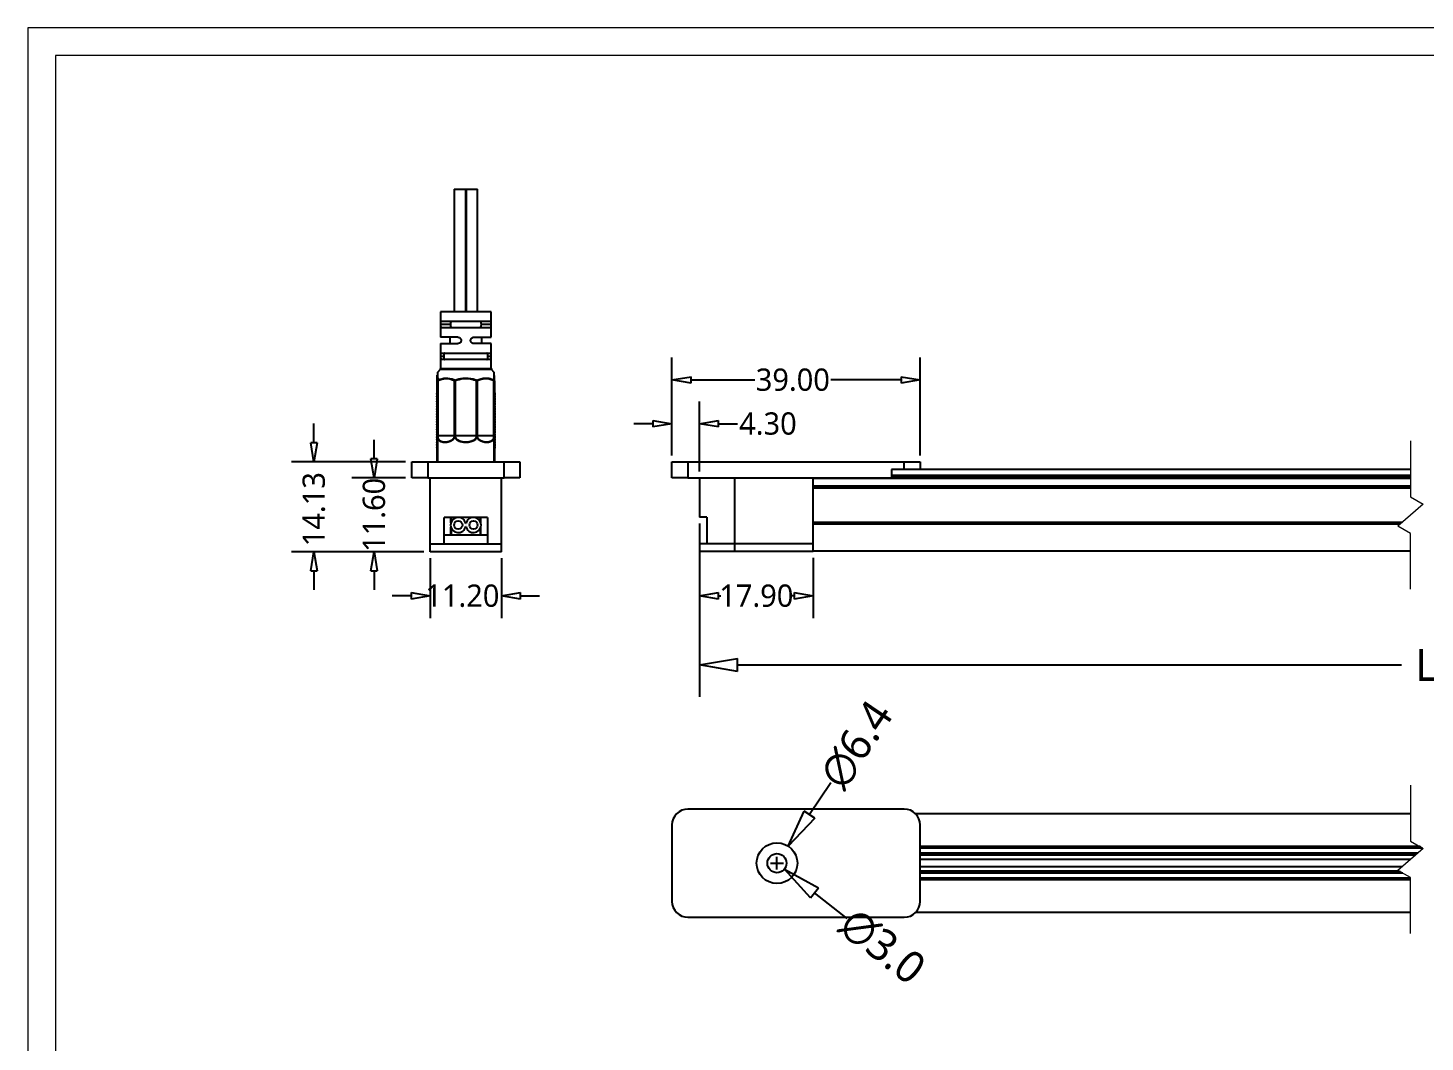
# Model space of a CAD drawing. Header units: millimetres. Extents: x 1020 to 1472, y -35 to 477.
# Drawn here: x 1020.1 to 1239.7, y 124.2 to 283.5 of the extents above; entities that cross this region are included whole.
import ezdxf

# ---------------------------------------------------------------- set-up
doc = ezdxf.new("R2010")
doc.units = ezdxf.units.MM
doc.layers.get('0').update_dxf_attribs({"color": 8, "lineweight": 30})
doc.layers.get('Defpoints').update_dxf_attribs({"color": 6, "lineweight": 9})
doc.layers.add('Dimension', color=136, linetype='Continuous', lineweight=9)
doc.layers.add('SolidLine', color=7, linetype='Continuous', lineweight=30)
doc.styles.get("Standard").update_dxf_attribs({"font": ''})
doc.styles.get('Standard').set_extended_font_data('Microsoft YaHei Light')
doc.dimstyles.new('DENGTEC', dxfattribs={"dimtxt": 3.5, "dimasz": 3, "dimexe": 3.5, "dimexo": 1, "dimgap": 0.5, "dimtad": 0, "dimzin": 0, "dimdsep": 46, "dimtxsty": 'Standard', "dimblk": 'CLOSEDBLANK', "dimcen": 1, "dimadec": 0, "dimazin": 3, "dimtfac": 1, "dimtofl": 0, "dimtmove": 0, "dimatfit": 3, "dimldrblk": 'CLOSEDBLANK', "dimfxl": 1, "dimtolj": 1, "dimtzin": 0, "dimarcsym": 0})
doc.dimstyles.new('DENGTECx1.5', dxfattribs={"dimtxt": 5, "dimasz": 6, "dimexe": 5, "dimexo": 1, "dimgap": 0.5, "dimtad": 0, "dimdec": 1, "dimzin": 0, "dimdsep": 46, "dimtxsty": 'Standard', "dimblk": 'CLOSEDBLANK', "dimcen": 1, "dimadec": 0, "dimazin": 3, "dimtfac": 1, "dimtdec": 1, "dimtofl": 0, "dimtmove": 0, "dimatfit": 3, "dimldrblk": 'CLOSEDBLANK', "dimfxl": 1, "dimtolj": 1, "dimtzin": 0, "dimarcsym": 0})

# ---------------------------------------------------------------- blocks, each defined once
blk = doc.blocks.new('_ClosedBlank')
at = {"color": 0, "linetype": 'ByBlock', "lineweight": -2}
for p, q in [((-1, 0.167), (0, 0)), ((-1, 0.167), (-1, -0.167)), ((0, 0), (-1, -0.167))]:
    blk.add_line(p, q, dxfattribs=at)
blk = doc.blocks.new('*D16')
at = {"layer": 'Defpoints', "color": 0, "lineweight": -3}
for p in [(1083.32, 201.26), (1094.52, 201.26), (1094.52, 194.33)]:
    blk.add_point(p, dxfattribs=at)
at = {"layer": 'Dimension', "color": 0, "lineweight": -2}
for p, q in [((1083.32, 200.26), (1083.32, 190.83)), ((1094.52, 200.26), (1094.52, 190.83)), ((1080.32, 194.33), (1077.32, 194.33)), ((1097.52, 194.33), (1100.52, 194.33))]:
    blk.add_line(p, q, dxfattribs=at)
at = {"layer": 'Dimension', "color": 0, "lineweight": -2, "xscale": 3, "yscale": 3, "zscale": 3}
blk.add_blockref('_ClosedBlank', (1083.32, 194.33), dxfattribs=at)
at = {"layer": 'Dimension', "color": 0, "lineweight": -2, "xscale": 3, "yscale": 3, "zscale": 3, "rotation": 180}
blk.add_blockref('_ClosedBlank', (1094.52, 194.33), dxfattribs=at)
at = {"layer": 'Dimension', "color": 0, "lineweight": -3, "insert": (1088.37, 194.33), "char_height": 3.5, "attachment_point": 5}
blk.add_mtext('\\A1;11.20', dxfattribs=at)
blk = doc.blocks.new('*D17')
at = {"layer": 'Defpoints', "color": 0, "lineweight": -3}
for p in [(1065.04, 215.39), (1080.42, 215.39), (1083.32, 201.26)]:
    blk.add_point(p, dxfattribs=at)
at = {"layer": 'Dimension', "color": 0, "lineweight": -2}
for p, q in [((1065.04, 218.39), (1065.04, 221.39)), ((1079.42, 215.39), (1061.54, 215.39)), ((1082.32, 201.26), (1061.54, 201.26)), ((1065.04, 198.26), (1065.04, 195.26))]:
    blk.add_line(p, q, dxfattribs=at)
at = {"layer": 'Dimension', "color": 0, "lineweight": -2, "xscale": 3, "yscale": 3, "zscale": 3}
for p, rotation in [((1065.04, 215.39), 270), ((1065.04, 201.26), 90)]:
    blk.add_blockref('_ClosedBlank', p, dxfattribs=dict(at, rotation=rotation))
at = {"layer": 'Dimension', "color": 0, "lineweight": -3, "insert": (1065.04, 207.94), "char_height": 3.5, "attachment_point": 5, "rotation": 90}
blk.add_mtext('\\A1;14.13', dxfattribs=at)
blk = doc.blocks.new('*D18')
at = {"layer": 'Defpoints', "color": 0, "lineweight": -3}
for p in [(1074.5, 212.86), (1080.42, 212.86), (1083.32, 201.26)]:
    blk.add_point(p, dxfattribs=at)
at = {"layer": 'Dimension', "color": 0, "lineweight": -2}
for p, q in [((1074.5, 215.86), (1074.5, 218.86)), ((1079.42, 212.86), (1071, 212.86)), ((1082.32, 201.26), (1071, 201.26)), ((1074.5, 198.26), (1074.5, 195.26))]:
    blk.add_line(p, q, dxfattribs=at)
at = {"layer": 'Dimension', "color": 0, "lineweight": -2, "xscale": 3, "yscale": 3, "zscale": 3}
for p, rotation in [((1074.5, 212.86), 270), ((1074.5, 201.26), 90)]:
    blk.add_blockref('_ClosedBlank', p, dxfattribs=dict(at, rotation=rotation))
at = {"layer": 'Dimension', "color": 0, "lineweight": -3, "insert": (1074.5, 207.05), "char_height": 3.5, "attachment_point": 5, "rotation": 90}
blk.add_mtext('\\A1;11.60', dxfattribs=at)
blk = doc.blocks.new('*D19')
at = {"layer": 'Defpoints', "color": 0, "lineweight": -3}
for p in [(1125.62, 206.69), (1365.83, 206.69), (1365.83, 183.47)]:
    blk.add_point(p, dxfattribs=at)
at = {"layer": 'Dimension', "color": 0, "lineweight": -2}
for p, q in [((1125.62, 205.69), (1125.62, 178.47)), ((1365.83, 205.69), (1365.83, 178.47)), ((1131.62, 183.47), (1236, 183.47)), ((1359.83, 183.47), (1241.95, 183.47))]:
    blk.add_line(p, q, dxfattribs=at)
at = {"layer": 'Dimension', "color": 0, "lineweight": -2, "xscale": 6, "yscale": 6, "zscale": 6, "rotation": 180}
blk.add_blockref('_ClosedBlank', (1125.62, 183.47), dxfattribs=at)
at = {"layer": 'Dimension', "color": 0, "lineweight": -2, "xscale": 6, "yscale": 6, "zscale": 6}
blk.add_blockref('_ClosedBlank', (1365.83, 183.47), dxfattribs=at)
at = {"layer": 'Dimension', "color": 0, "lineweight": -3, "insert": (1238.98, 183.47), "char_height": 5, "attachment_point": 5}
blk.add_mtext('\\A1; L', dxfattribs=at)
blk = doc.blocks.new('*D20')
at = {"layer": 'Defpoints', "color": 0, "lineweight": -3}
for p in [(1125.62, 201.29), (1143.52, 201.29), (1125.62, 194.33)]:
    blk.add_point(p, dxfattribs=at)
at = {"layer": 'Dimension', "color": 0, "lineweight": -2}
for p, q in [((1125.62, 200.29), (1125.62, 190.83)), ((1143.52, 200.29), (1143.52, 190.83)), ((1128.62, 194.33), (1129.02, 194.33)), ((1140.52, 194.33), (1140.12, 194.33))]:
    blk.add_line(p, q, dxfattribs=at)
at = {"layer": 'Dimension', "color": 0, "lineweight": -2, "xscale": 3, "yscale": 3, "zscale": 3, "rotation": 180}
blk.add_blockref('_ClosedBlank', (1125.62, 194.33), dxfattribs=at)
at = {"layer": 'Dimension', "color": 0, "lineweight": -2, "xscale": 3, "yscale": 3, "zscale": 3}
blk.add_blockref('_ClosedBlank', (1143.52, 194.33), dxfattribs=at)
at = {"layer": 'Dimension', "color": 0, "lineweight": -3, "insert": (1134.57, 194.33), "char_height": 3.5, "attachment_point": 5}
blk.add_mtext('\\A1;17.90', dxfattribs=at)
blk = doc.blocks.new('*D21')
at = {"layer": 'Defpoints', "color": 0, "lineweight": -3}
for p in [(1160.32, 228.26), (1121.32, 215.39), (1160.32, 215.39)]:
    blk.add_point(p, dxfattribs=at)
at = {"layer": 'Dimension', "color": 0, "lineweight": -2}
for p, q in [((1121.32, 216.39), (1121.32, 231.76)), ((1160.32, 216.39), (1160.32, 231.76)), ((1124.32, 228.26), (1134.36, 228.26)), ((1157.32, 228.26), (1146.26, 228.26))]:
    blk.add_line(p, q, dxfattribs=at)
at = {"layer": 'Dimension', "color": 0, "lineweight": -2, "xscale": 3, "yscale": 3, "zscale": 3, "rotation": 180}
blk.add_blockref('_ClosedBlank', (1121.32, 228.26), dxfattribs=at)
at = {"layer": 'Dimension', "color": 0, "lineweight": -2, "xscale": 3, "yscale": 3, "zscale": 3}
blk.add_blockref('_ClosedBlank', (1160.32, 228.26), dxfattribs=at)
at = {"layer": 'Dimension', "color": 0, "lineweight": -3, "insert": (1140.31, 228.26), "char_height": 3.5, "attachment_point": 5}
blk.add_mtext('\\A1;39.00', dxfattribs=at)
blk = doc.blocks.new('*D22')
at = {"layer": 'Defpoints', "color": 0, "lineweight": -3}
for p in [(1125.62, 221.37), (1121.32, 215.39), (1125.62, 212.89)]:
    blk.add_point(p, dxfattribs=at)
at = {"layer": 'Dimension', "color": 0, "lineweight": -2}
for p, q in [((1121.32, 216.39), (1121.32, 224.87)), ((1125.62, 213.89), (1125.62, 224.87)), ((1118.32, 221.37), (1115.32, 221.37)), ((1128.62, 221.37), (1131.62, 221.37))]:
    blk.add_line(p, q, dxfattribs=at)
at = {"layer": 'Dimension', "color": 0, "lineweight": -2, "xscale": 3, "yscale": 3, "zscale": 3}
blk.add_blockref('_ClosedBlank', (1121.32, 221.37), dxfattribs=at)
at = {"layer": 'Dimension', "color": 0, "lineweight": -2, "xscale": 3, "yscale": 3, "zscale": 3, "rotation": 180}
blk.add_blockref('_ClosedBlank', (1125.62, 221.37), dxfattribs=at)
at = {"layer": 'Dimension', "color": 0, "lineweight": -3, "insert": (1136.4, 221.37), "char_height": 3.5, "attachment_point": 5}
blk.add_mtext('\\A1;4.30', dxfattribs=at)
blk = doc.blocks.new('*D26')
at = {"layer": 'Defpoints', "color": 0, "lineweight": -3}
for p in [(1139.6, 154.99), (1136.04, 149.68)]:
    blk.add_point(p, dxfattribs=at)
at = {"layer": 'Dimension', "color": 0, "lineweight": -2}
for p, q in [((1146.29, 164.96), (1142.95, 159.97)), ((1136.82, 152.34), (1138.82, 152.34)), ((1137.82, 151.34), (1137.82, 153.34))]:
    blk.add_line(p, q, dxfattribs=at)
at = {"layer": 'Dimension', "color": 0, "lineweight": -2, "xscale": 6, "yscale": 6, "zscale": 6, "rotation": 236.1175199398716}
blk.add_blockref('_ClosedBlank', (1139.6, 154.99), dxfattribs=at)
at = {"layer": 'Dimension', "color": 0, "lineweight": -3, "insert": (1150.32, 170.95), "char_height": 5, "attachment_point": 5, "rotation": 56.1175}
blk.add_mtext('\\A1;∅6.4', dxfattribs=at)
blk = doc.blocks.new('*D27')
at = {"layer": 'Defpoints', "color": 0, "lineweight": -3}
for p in [(1136.64, 153.27), (1139, 151.41)]:
    blk.add_point(p, dxfattribs=at)
at = {"layer": 'Dimension', "color": 0, "lineweight": -2}
for p, q in [((1136.82, 152.34), (1138.82, 152.34)), ((1137.82, 151.34), (1137.82, 153.34)), ((1148.86, 143.64), (1143.71, 147.7))]:
    blk.add_line(p, q, dxfattribs=at)
at = {"layer": 'Dimension', "color": 0, "lineweight": -2, "xscale": 6, "yscale": 6, "zscale": 6, "rotation": 141.7727748041446}
blk.add_blockref('_ClosedBlank', (1139, 151.41), dxfattribs=at)
at = {"layer": 'Dimension', "color": 0, "lineweight": -3, "insert": (1154.41, 139.27), "char_height": 5, "attachment_point": 5, "rotation": 321.7728}
blk.add_mtext('\\A1;∅3.0', dxfattribs=at)

msp = doc.modelspace()

# ---------------------------------------------------------------- linework, layer by layer
at = {"layer": 'Defpoints'}
for points in [[(1471.536, -35.061), (1471.536, 283.539), (1020.096, 283.539), (1020.096, -35.061)], [(1467.216, -30.741), (1467.216, 279.219), (1024.416, 279.219), (1024.416, -30.741)]]:
    msp.add_lwpolyline(points, close=True, dxfattribs=at)
at = {"layer": 'Dimension'}
for p, q in [((1237.383, 218.657), (1237.383, 209.874)), ((1239.359, 208.733), (1235.406, 205.281)), ((1237.383, 209.874), (1239.359, 208.733)), ((1237.383, 204.14), (1235.406, 205.281)), ((1237.383, 195.357), (1237.383, 204.14)), ((1237.383, 164.587), (1237.383, 155.805)), ((1239.359, 154.663), (1235.406, 151.211)), ((1237.383, 155.805), (1239.359, 154.663)), ((1237.383, 150.07), (1235.406, 151.211)), ((1237.383, 141.287), (1237.383, 150.07))]:
    msp.add_line(p, q, dxfattribs=at)
at = {"layer": 'SolidLine', "lineweight": -3}
for p, q in [((1087.109, 258.208), (1087.109, 238.958)), ((1087.109, 258.208), (1088.872, 258.208)), ((1088.872, 258.208), (1088.872, 238.958)), ((1088.872, 258.208), (1088.972, 258.208)), ((1088.972, 258.208), (1088.972, 238.958)), ((1088.972, 258.208), (1090.735, 258.208)), ((1090.735, 238.958), (1090.735, 258.208)), ((1084.922, 238.958), (1084.922, 234.958)), ((1092.922, 238.958), (1084.922, 238.958)), ((1085.122, 237.458), (1092.721, 237.458)), ((1092.922, 234.958), (1092.922, 238.958)), ((1087.672, 234.958), (1084.922, 234.958)), ((1086.537, 236.958), (1084.993, 236.958)), ((1092.721, 236.458), (1085.122, 236.458)), ((1086.422, 234.958), (1086.422, 233.958)), ((1090.172, 234.958), (1092.922, 234.958)), ((1092.851, 236.958), (1091.307, 236.958)), ((1091.422, 233.958), (1091.422, 234.958)), ((1084.922, 233.958), (1084.922, 230.03)), ((1084.922, 233.958), (1087.672, 233.958)), ((1092.922, 233.958), (1090.172, 233.958)), ((1092.922, 230.03), (1092.922, 233.958)), ((1084.993, 231.958), (1085.452, 231.958)), ((1085.122, 232.458), (1092.721, 232.458)), ((1092.721, 231.458), (1085.122, 231.458)), ((1092.392, 231.958), (1092.851, 231.958)), ((1084.422, 228.111), (1084.422, 228.992)), ((1084.875, 229.902), (1084.467, 229.412)), ((1092.968, 229.902), (1084.875, 229.902)), ((1084.922, 230.03), (1092.922, 230.03)), ((1093.379, 229.409), (1092.968, 229.902)), ((1084.502, 228.111), (1084.422, 228.111)), ((1084.422, 219.494), (1084.422, 228.111)), ((1084.502, 228.111), (1084.502, 219.494)), ((1087.142, 219.494), (1087.142, 228.098)), ((1087.142, 228.098), (1087.261, 228.098)), ((1087.261, 228.098), (1087.213, 228.226)), ((1087.261, 228.098), (1087.261, 219.494)), ((1090.583, 228.098), (1090.631, 228.226)), ((1090.583, 219.494), (1090.583, 228.098)), ((1090.583, 228.098), (1090.702, 228.098)), ((1090.702, 228.098), (1090.702, 219.494)), ((1093.341, 219.494), (1093.341, 228.111)), ((1093.341, 228.111), (1093.422, 228.111)), ((1093.422, 228.111), (1093.422, 219.494)), ((1084.502, 219.494), (1084.422, 219.494)), ((1084.422, 219.135), (1084.422, 219.494)), ((1084.422, 219.135), (1084.459, 219.135)), ((1084.422, 215.358), (1084.422, 219.135)), ((1084.459, 219.135), (1084.459, 215.358)), ((1084.502, 219.494), (1087.142, 219.494)), ((1087.142, 219.494), (1087.261, 219.494)), ((1087.261, 219.494), (1090.583, 219.494)), ((1090.583, 219.494), (1090.702, 219.494)), ((1090.702, 219.494), (1093.341, 219.494)), ((1093.341, 219.494), (1093.422, 219.494)), ((1093.422, 219.135), (1093.384, 219.135)), ((1093.384, 215.358), (1093.384, 219.135)), ((1093.422, 219.494), (1093.422, 219.135)), ((1093.422, 219.135), (1093.422, 215.358)), ((1080.422, 215.358), (1080.422, 215.391)), ((1080.422, 215.391), (1082.922, 215.391)), ((1080.422, 212.858), (1080.422, 215.358)), ((1080.422, 215.358), (1082.922, 215.358)), ((1082.922, 215.391), (1084.422, 215.391)), ((1082.922, 215.391), (1082.922, 215.358)), ((1082.922, 215.358), (1082.922, 212.858)), ((1082.922, 215.358), (1094.922, 215.358)), ((1093.422, 215.391), (1094.922, 215.391)), ((1094.922, 215.391), (1097.422, 215.391)), ((1094.922, 215.358), (1094.922, 215.391)), ((1094.922, 212.858), (1094.922, 215.358)), ((1094.922, 215.358), (1097.422, 215.358)), ((1097.422, 215.391), (1097.422, 215.358)), ((1097.422, 215.358), (1097.422, 212.858)), ((1121.32, 212.891), (1121.32, 215.391)), ((1121.32, 215.391), (1123.82, 215.391)), ((1123.82, 215.391), (1123.82, 212.891)), ((1123.82, 215.391), (1157.82, 215.391)), ((1157.82, 214.191), (1157.82, 215.391)), ((1157.82, 215.391), (1160.32, 215.391)), ((1160.32, 215.391), (1160.32, 214.191)), ((1155.82, 214.191), (1155.82, 212.891)), ((1157.82, 214.191), (1155.82, 214.191)), ((1237.383, 214.158), (1155.82, 214.158)), ((1237.383, 213.258), (1155.82, 213.258)), ((1160.32, 214.191), (1157.82, 214.191)), ((1159.12, 214.158), (1159.12, 214.191)), ((1082.922, 212.858), (1080.422, 212.858)), ((1082.922, 212.858), (1094.922, 212.858)), ((1083.322, 202.458), (1083.322, 212.858)), ((1094.522, 202.458), (1094.522, 212.858)), ((1097.422, 212.858), (1094.922, 212.858)), ((1123.82, 212.891), (1121.32, 212.891)), ((1123.82, 212.891), (1155.82, 212.891)), ((1125.62, 212.891), (1125.62, 206.691)), ((1131.22, 202.491), (1131.22, 212.891)), ((1143.52, 202.491), (1143.52, 212.891)), ((1237.383, 212.766), (1143.52, 212.766)), ((1237.383, 211.566), (1143.52, 211.566)), ((1237.383, 211.266), (1143.52, 211.266)), ((1237.383, 212.966), (1155.82, 212.966)), ((1085.522, 202.458), (1085.522, 206.658)), ((1092.322, 206.658), (1085.522, 206.658)), ((1086.572, 205.806), (1086.572, 206.658)), ((1086.607, 205.905), (1086.607, 206.658)), ((1086.622, 206.658), (1086.622, 205.941)), ((1091.222, 205.941), (1091.222, 206.658)), ((1091.237, 205.905), (1091.237, 206.658)), ((1091.272, 205.806), (1091.272, 206.658)), ((1092.322, 206.658), (1092.322, 202.458)), ((1126.77, 206.691), (1125.62, 206.691)), ((1126.77, 206.691), (1126.77, 202.491)), ((1086.572, 203.858), (1086.572, 205.11)), ((1086.622, 204.985), (1086.572, 205.01)), ((1086.622, 204.771), (1086.572, 204.789)), ((1086.622, 204.975), (1086.622, 203.858)), ((1088.947, 205.694), (1088.897, 205.694)), ((1088.897, 205.222), (1088.947, 205.222)), ((1091.272, 205.01), (1091.222, 204.985)), ((1091.222, 203.858), (1091.222, 204.975)), ((1091.272, 204.789), (1091.222, 204.771)), ((1091.272, 203.858), (1091.272, 205.11)), ((1236.077, 205.866), (1143.52, 205.866)), ((1235.733, 205.566), (1143.52, 205.566)), ((1083.322, 201.258), (1083.322, 202.458)), ((1094.522, 202.458), (1083.322, 202.458)), ((1085.522, 202.458), (1083.322, 202.458)), ((1092.322, 203.858), (1085.522, 203.858)), ((1086.622, 203.891), (1086.572, 203.891)), ((1091.272, 203.891), (1091.222, 203.891)), ((1094.522, 202.458), (1092.322, 202.458)), ((1094.522, 201.258), (1094.522, 202.458)), ((1125.62, 202.491), (1125.62, 201.291)), ((1131.22, 202.491), (1125.62, 202.491)), ((1131.22, 202.491), (1126.77, 202.491)), ((1131.22, 201.291), (1131.22, 202.491)), ((1143.52, 202.491), (1131.22, 202.491)), ((1143.52, 201.291), (1143.52, 202.491)), ((1094.522, 201.258), (1083.322, 201.258)), ((1131.22, 201.291), (1125.62, 201.291)), ((1143.52, 201.291), (1131.22, 201.291)), ((1237.383, 201.366), (1143.52, 201.366)), ((1157.82, 160.837), (1123.82, 160.837)), ((1121.32, 158.337), (1121.32, 146.337)), ((1237.383, 160.087), (1159.605, 160.087)), ((1160.32, 146.337), (1160.32, 158.337)), ((1238.885, 154.937), (1160.32, 154.937)), ((1239.072, 154.829), (1160.32, 154.829)), ((1239.275, 154.712), (1160.32, 154.712)), ((1238.499, 153.912), (1160.32, 153.912)), ((1238.365, 153.795), (1160.32, 153.795)), ((1238.242, 153.687), (1160.32, 153.687)), ((1238.127, 153.587), (1160.32, 153.587)), ((1237.383, 152.937), (1160.32, 152.937)), ((1236.009, 151.737), (1160.32, 151.737)), ((1235.621, 151.087), (1160.32, 151.087)), ((1235.794, 150.987), (1160.32, 150.987)), ((1235.981, 150.879), (1160.32, 150.879)), ((1236.184, 150.762), (1160.32, 150.762)), ((1237.383, 149.962), (1160.32, 149.962)), ((1237.383, 149.845), (1160.32, 149.845)), ((1237.383, 149.737), (1160.32, 149.737)), ((1123.82, 143.837), (1157.82, 143.837)), ((1237.383, 144.587), (1159.605, 144.587))]:
    msp.add_line(p, q, dxfattribs=at)
at = {"layer": 'SolidLine', "lineweight": -3, "flags": 128}
for points in [[(1084.422, 219.135), (1084.423, 219.14), (1084.427, 219.144), (1084.434, 219.149), (1084.443, 219.153), (1084.455, 219.157), (1084.47, 219.161), (1084.486, 219.164), (1084.504, 219.167)], [(1093.339, 219.167), (1093.358, 219.164), (1093.374, 219.161), (1093.388, 219.157), (1093.4, 219.153), (1093.409, 219.149), (1093.416, 219.144), (1093.42, 219.14), (1093.422, 219.135)]]:
    msp.add_lwpolyline(points, dxfattribs=at)
at = {"layer": 'SolidLine', "lineweight": -3}
for centre, radius in [((1087.72, 205.458), 0.65), ((1090.123, 205.458), 0.65), ((1137.82, 152.337), 3.2), ((1137.82, 152.337), 1.5)]:
    msp.add_circle(centre, radius, dxfattribs=at)
for centre, radius, start, end in [((1084.722, 230.03), 0.2, 320.19443, 0), ((1093.122, 230.03), 0.2, 180, 219.80557), ((1084.459, 226.058), 0.15, 104.57057, 255.42943), ((1084.577, 228.106), 0.155, 121.20006, 178.18531), ((1084.723, 228.185), 0.233, 166.65203, 198.63218), ((1087.47, 228), 0.343, 138.67308, 163.30426), ((1090.373, 228), 0.343, 16.69574, 41.32692), ((1093.121, 228.185), 0.233, 341.36782, 13.34797), ((1093.266, 228.106), 0.155, 1.81469, 58.79994), ((1093.384, 226.058), 0.15, 284.57057, 75.42943), ((1084.459, 225.658), 0.15, 104.57057, 255.42943), ((1084.459, 225.258), 0.15, 104.57057, 255.42943), ((1084.459, 224.858), 0.15, 104.57057, 255.42943), ((1084.459, 224.458), 0.15, 104.57057, 255.42943), ((1084.459, 224.058), 0.15, 104.57057, 255.42943), ((1093.384, 225.658), 0.15, 284.57057, 75.42943), ((1093.384, 225.258), 0.15, 284.57057, 75.42943), ((1093.384, 224.858), 0.15, 284.57057, 75.42943), ((1093.384, 224.458), 0.15, 284.57057, 75.42943), ((1093.384, 224.058), 0.15, 284.57057, 75.42943), ((1084.459, 223.658), 0.15, 104.57057, 255.42943), ((1084.459, 223.258), 0.15, 104.57057, 255.42943), ((1084.459, 222.858), 0.15, 104.57057, 255.42943), ((1084.459, 222.458), 0.15, 104.57057, 255.42943), ((1084.459, 222.058), 0.15, 104.57057, 255.42943), ((1084.459, 221.658), 0.15, 104.57057, 255.42943), ((1093.384, 223.658), 0.15, 284.57057, 75.42943), ((1093.384, 223.258), 0.15, 284.57057, 75.42943), ((1093.384, 222.858), 0.15, 284.57057, 75.42943), ((1093.384, 222.458), 0.15, 284.57057, 75.42943), ((1093.384, 222.058), 0.15, 284.57057, 75.42943), ((1093.384, 221.658), 0.15, 284.57057, 75.42943), ((1084.459, 221.258), 0.15, 104.57057, 255.42943), ((1084.459, 220.858), 0.15, 104.57057, 255.42943), ((1084.459, 220.458), 0.15, 104.57057, 255.42943), ((1084.459, 220.058), 0.15, 104.57057, 255.42943), ((1084.459, 219.658), 0.15, 104.57057, 255.42943), ((1093.384, 221.258), 0.15, 284.57057, 75.42943), ((1093.384, 220.858), 0.15, 284.57057, 75.42943), ((1093.384, 220.458), 0.15, 284.57057, 75.42943), ((1093.384, 220.058), 0.15, 284.57057, 75.42943), ((1093.384, 219.658), 0.15, 284.57057, 75.42943), ((1084.459, 219.258), 0.15, 104.57057, 255.42943), ((1084.459, 218.858), 0.15, 104.57057, 255.42943), ((1084.459, 218.458), 0.15, 104.57057, 255.42943), ((1084.459, 218.058), 0.15, 104.57057, 255.42943), ((1084.459, 217.658), 0.15, 104.57057, 255.42943), ((1084.635, 218.942), 0.261, 120.09563, 132.25369), ((1085.675, 218.416), 0.302, 156.36492, 175.15833), ((1086.247, 218.475), 0.326, 168.95179, 185.85099), ((1087.198, 217.571), 1.732, 88.03627, 91.96373), ((1087.661, 220.734), 1.525, 249.97256, 252.1935), ((1087.837, 217.29), 2.094, 106.06592, 107.86238), ((1091.465, 218.115), 2.904, 171.64396, 173.54728), ((1086.37, 218.115), 2.911, 6.43656, 8.33549), ((1090.645, 217.571), 1.732, 88.03627, 91.96373), ((1090.006, 217.29), 2.094, 72.13762, 73.93408), ((1090.183, 220.734), 1.525, 287.8065, 290.02744), ((1091.597, 218.475), 0.326, 354.14901, 11.04821), ((1092.168, 218.416), 0.302, 4.84167, 23.63508), ((1093.209, 218.942), 0.261, 47.74631, 59.90437), ((1093.384, 219.258), 0.15, 284.57057, 75.42943), ((1093.384, 218.858), 0.15, 284.57057, 75.42943), ((1093.384, 218.458), 0.15, 284.57057, 75.42943), ((1093.384, 218.058), 0.15, 284.57057, 75.42943), ((1093.384, 217.658), 0.15, 284.57057, 75.42943), ((1087.72, 205.458), 1.2, 11.35117, 348.64883), ((1090.123, 205.458), 1.2, 191.35117, 168.64883), ((1123.82, 158.337), 2.5, 90, 180), ((1157.82, 158.337), 2.5, 0, 90), ((1123.82, 146.337), 2.5, 180, 270), ((1157.82, 146.337), 2.5, 270, 0)]:
    msp.add_arc(centre, radius, start, end, dxfattribs=at)
for centre, ratio, start_param, end_param in [((1084.622, 219.494), 0.0596255, 1.5707963, 1.7346245), ((1086.533, 219.494), 0.3041875, 4.6164542, 4.712389), ((1086.533, 219.494), 0.3638129, 4.6164542, 4.712389), ((1091.31, 219.494), 0.3638129, 1.5707963, 1.6667311), ((1091.31, 219.494), 0.3041875, 1.5707963, 1.6667311), ((1093.222, 219.494), 0.0596255, 4.5485608, 4.712389)]:
    msp.add_ellipse(centre, major_axis=(0, 2), ratio=ratio, start_param=start_param, end_param=end_param, dxfattribs=at)
for points, knots in [([(1084.993, 236.958), (1084.994, 237.013), (1084.996, 237.124), (1085.012, 237.271), (1085.041, 237.384), (1085.078, 237.448), (1085.109, 237.455), (1085.122, 237.458)], [0, 0, 0, 0, 0.20752682, 0.41502673, 0.62335764, 0.83499328, 1, 1, 1, 1]), ([(1086.537, 236.958), (1086.537, 236.985), (1086.539, 237.066), (1086.553, 237.195), (1086.587, 237.324), (1086.642, 237.416), (1086.702, 237.454), (1086.744, 237.457), (1086.757, 237.458)], [0, 0, 0, 0, 0.0999883, 0.2946967, 0.4905285, 0.6911077, 0.903361, 1, 1, 1, 1]), ([(1091.087, 237.458), (1091.107, 237.455), (1091.163, 237.449), (1091.232, 237.379), (1091.281, 237.245), (1091.303, 237.097), (1091.306, 236.999), (1091.307, 236.958)], [0, 0, 0, 0, 0.1547884, 0.417195, 0.6431797, 0.8483136, 1, 1, 1, 1]), ([(1092.721, 237.458), (1092.739, 237.452), (1092.775, 237.441), (1092.814, 237.351), (1092.839, 237.22), (1092.849, 237.08), (1092.85, 236.991), (1092.851, 236.958)], [0, 0, 0, 0, 0.2237622, 0.447836, 0.6643394, 0.874716, 1, 1, 1, 1]), ([(1085.122, 236.458), (1085.104, 236.463), (1085.068, 236.475), (1085.03, 236.564), (1085.005, 236.696), (1084.994, 236.835), (1084.993, 236.925), (1084.993, 236.958)], [0, 0, 0, 0, 0.2237622, 0.447836, 0.6643394, 0.874716, 1, 1, 1, 1]), ([(1086.757, 236.458), (1086.736, 236.46), (1086.68, 236.467), (1086.611, 236.536), (1086.562, 236.67), (1086.54, 236.818), (1086.538, 236.916), (1086.537, 236.958)], [0, 0, 0, 0, 0.1547884, 0.417195, 0.6431797, 0.8483136, 1, 1, 1, 1]), ([(1087.672, 234.958), (1087.729, 234.952), (1087.843, 234.941), (1087.996, 234.851), (1088.109, 234.72), (1088.164, 234.58), (1088.17, 234.491), (1088.172, 234.458)], [0, 0, 0, 0, 0.2237622, 0.447836, 0.6643394, 0.874716, 1, 1, 1, 1]), ([(1089.672, 234.458), (1089.677, 234.513), (1089.688, 234.624), (1089.771, 234.771), (1089.893, 234.884), (1090.034, 234.948), (1090.13, 234.955), (1090.172, 234.958)], [0, 0, 0, 0, 0.2075268, 0.4150267, 0.6233576, 0.8349933, 1, 1, 1, 1]), ([(1091.307, 236.958), (1091.306, 236.93), (1091.305, 236.849), (1091.29, 236.72), (1091.256, 236.591), (1091.202, 236.5), (1091.141, 236.462), (1091.1, 236.459), (1091.087, 236.458)], [0, 0, 0, 0, 0.0999883, 0.2946967, 0.4905285, 0.6911077, 0.903361, 1, 1, 1, 1]), ([(1092.851, 236.958), (1092.85, 236.902), (1092.848, 236.792), (1092.831, 236.644), (1092.803, 236.532), (1092.765, 236.468), (1092.735, 236.461), (1092.721, 236.458)], [0, 0, 0, 0, 0.20752682, 0.41502673, 0.62335764, 0.83499328, 1, 1, 1, 1]), ([(1088.172, 234.458), (1088.166, 234.402), (1088.156, 234.292), (1088.072, 234.144), (1087.95, 234.032), (1087.809, 233.968), (1087.714, 233.961), (1087.672, 233.958)], [0, 0, 0, 0, 0.2075268, 0.4150267, 0.6233576, 0.8349933, 1, 1, 1, 1]), ([(1090.172, 233.958), (1090.115, 233.963), (1090.001, 233.975), (1089.848, 234.064), (1089.735, 234.196), (1089.679, 234.335), (1089.674, 234.425), (1089.672, 234.458)], [0, 0, 0, 0, 0.2237622, 0.44783602, 0.66433939, 0.87471602, 1, 1, 1, 1]), ([(1084.993, 231.958), (1084.994, 232.013), (1084.996, 232.124), (1085.012, 232.271), (1085.041, 232.384), (1085.078, 232.448), (1085.109, 232.455), (1085.122, 232.458)], [0, 0, 0, 0, 0.2075268, 0.4150267, 0.6233576, 0.8349933, 1, 1, 1, 1]), ([(1085.122, 231.458), (1085.104, 231.463), (1085.068, 231.475), (1085.03, 231.564), (1085.005, 231.696), (1084.994, 231.835), (1084.993, 231.925), (1084.993, 231.958)], [0, 0, 0, 0, 0.2237622, 0.447836, 0.6643394, 0.874716, 1, 1, 1, 1]), ([(1085.599, 232.458), (1085.584, 232.455), (1085.547, 232.447), (1085.503, 232.377), (1085.471, 232.252), (1085.454, 232.105), (1085.453, 232.003), (1085.452, 231.958)], [0, 0, 0, 0, 0.1663156, 0.4003594, 0.6200959, 0.8304896, 1, 1, 1, 1]), ([(1085.452, 231.958), (1085.452, 231.935), (1085.453, 231.857), (1085.462, 231.728), (1085.485, 231.594), (1085.523, 231.499), (1085.564, 231.461), (1085.591, 231.459), (1085.599, 231.458)], [0, 0, 0, 0, 0.0858974, 0.2908842, 0.496338, 0.7040818, 0.9176535, 1, 1, 1, 1]), ([(1092.392, 231.958), (1092.391, 231.981), (1092.391, 232.058), (1092.382, 232.187), (1092.358, 232.321), (1092.32, 232.416), (1092.279, 232.454), (1092.252, 232.457), (1092.244, 232.458)], [0, 0, 0, 0, 0.0858974, 0.2908842, 0.496338, 0.7040818, 0.9176535, 1, 1, 1, 1]), ([(1092.244, 231.458), (1092.26, 231.461), (1092.296, 231.468), (1092.341, 231.539), (1092.373, 231.664), (1092.389, 231.811), (1092.391, 231.912), (1092.392, 231.958)], [0, 0, 0, 0, 0.1663156, 0.4003594, 0.6200959, 0.8304896, 1, 1, 1, 1]), ([(1092.721, 232.458), (1092.739, 232.452), (1092.775, 232.441), (1092.814, 232.351), (1092.839, 232.22), (1092.849, 232.08), (1092.85, 231.991), (1092.851, 231.958)], [0, 0, 0, 0, 0.2237622, 0.447836, 0.6643394, 0.874716, 1, 1, 1, 1]), ([(1092.851, 231.958), (1092.85, 231.902), (1092.848, 231.792), (1092.831, 231.644), (1092.803, 231.532), (1092.765, 231.468), (1092.735, 231.461), (1092.721, 231.458)], [0, 0, 0, 0, 0.2075268, 0.4150267, 0.6233576, 0.8349933, 1, 1, 1, 1]), ([(1084.468, 229.411), (1084.468, 229.412), (1084.468, 229.431), (1084.476, 229.175), (1084.489, 228.587), (1084.497, 228.239)], [0, 0, 0, 0, 0.0132825, 0.417399, 1, 1, 1, 1]), ([(1084.497, 228.239), (1084.923, 228.384), (1085.765, 228.67), (1086.704, 228.45), (1087.161, 228.249), (1087.213, 228.226)], [0, 0, 0, 0, 0.4765043, 0.941187, 1, 1, 1, 1]), ([(1087.142, 228.098), (1087.092, 228.121), (1086.651, 228.321), (1085.74, 228.542), (1084.919, 228.256), (1084.502, 228.111)], [0, 0, 0, 0, 0.0590647, 0.5234758, 1, 1, 1, 1]), ([(1087.213, 228.226), (1087.629, 228.351), (1088.563, 228.63), (1089.734, 228.513), (1090.43, 228.299), (1090.611, 228.233), (1090.631, 228.226)], [0, 0, 0, 0, 0.37237519, 0.83431179, 0.98166984, 1, 1, 1, 1]), ([(1090.583, 228.098), (1090.405, 228.159), (1089.736, 228.39), (1088.571, 228.5), (1087.666, 228.222), (1087.261, 228.098)], [0, 0, 0, 0, 0.16616951, 0.62726777, 1, 1, 1, 1]), ([(1090.631, 228.226), (1091.07, 228.38), (1091.615, 228.571), (1092.495, 228.53), (1092.962, 228.408), (1093.305, 228.257), (1093.347, 228.239)], [0, 0, 0, 0, 0.4867348, 0.6026525, 0.952161, 1, 1, 1, 1]), ([(1093.341, 228.111), (1093.3, 228.129), (1092.868, 228.323), (1091.957, 228.544), (1091.127, 228.249), (1090.702, 228.098)], [0, 0, 0, 0, 0.0480994, 0.5125762, 1, 1, 1, 1]), ([(1093.347, 228.239), (1093.353, 228.519), (1093.365, 229.093), (1093.378, 229.505), (1093.375, 229.408), (1093.375, 229.406)], [0, 0, 0, 0, 0.4804972, 0.9866953, 1, 1, 1, 1]), ([(1093.422, 228.107), (1093.422, 228.29), (1093.422, 228.629), (1093.422, 228.843), (1093.422, 228.942)], [0, 0, 0, 0, 0.5396913, 1, 1, 1, 1]), ([(1085.374, 218.441), (1085.247, 218.469), (1084.958, 218.531), (1084.647, 218.757), (1084.5, 219.015), (1084.462, 219.128), (1084.459, 219.135)], [0, 0, 0, 0, 0.3311151, 0.7492702, 0.984752, 1, 1, 1, 1]), ([(1084.504, 219.167), (1084.506, 219.161), (1084.545, 219.057), (1084.693, 218.821), (1084.997, 218.618), (1085.275, 218.562), (1085.398, 218.537)], [0, 0, 0, 0, 0.0148103, 0.2459092, 0.6646735, 1, 1, 1, 1]), ([(1085.922, 218.441), (1085.828, 218.432), (1085.639, 218.414), (1085.463, 218.432), (1085.374, 218.441)], [0, 0, 0, 0, 0.4993917, 1, 1, 1, 1]), ([(1085.398, 218.537), (1085.484, 218.529), (1085.654, 218.512), (1085.836, 218.529), (1085.927, 218.537)], [0, 0, 0, 0, 0.500608, 1, 1, 1, 1]), ([(1087.195, 219.283), (1087.154, 219.191), (1087.062, 218.98), (1086.747, 218.708), (1086.346, 218.518), (1086.053, 218.465), (1085.922, 218.441)], [0, 0, 0, 0, 0.17485121, 0.39790695, 0.73085083, 1, 1, 1, 1]), ([(1085.927, 218.537), (1086.052, 218.559), (1086.331, 218.606), (1086.712, 218.778), (1087.012, 219.024), (1087.1, 219.218), (1087.139, 219.302)], [0, 0, 0, 0, 0.2735273, 0.6088903, 0.8298543, 1, 1, 1, 1]), ([(1088.58, 218.441), (1088.41, 218.469), (1088.024, 218.53), (1087.561, 218.757), (1087.283, 219.053), (1087.217, 219.225), (1087.195, 219.283)], [0, 0, 0, 0, 0.3001041, 0.6790964, 0.8925239, 1, 1, 1, 1]), ([(1087.257, 219.302), (1087.279, 219.25), (1087.344, 219.092), (1087.614, 218.822), (1088.06, 218.617), (1088.428, 218.562), (1088.592, 218.537)], [0, 0, 0, 0, 0.1042693, 0.3143835, 0.6951224, 1, 1, 1, 1]), ([(1089.263, 218.441), (1089.149, 218.432), (1088.921, 218.414), (1088.694, 218.432), (1088.58, 218.441)], [0, 0, 0, 0, 0.4993917, 1, 1, 1, 1]), ([(1088.592, 218.537), (1088.702, 218.529), (1088.921, 218.512), (1089.141, 218.529), (1089.25, 218.537)], [0, 0, 0, 0, 0.500608, 1, 1, 1, 1]), ([(1089.25, 218.537), (1089.385, 218.556), (1089.732, 218.606), (1090.161, 218.779), (1090.454, 219.04), (1090.553, 219.206), (1090.582, 219.29), (1090.586, 219.302)], [0, 0, 0, 0, 0.2499591, 0.6469809, 0.8373572, 0.9757432, 1, 1, 1, 1]), ([(1090.649, 219.283), (1090.644, 219.269), (1090.615, 219.178), (1090.513, 218.997), (1090.211, 218.71), (1089.766, 218.518), (1089.402, 218.463), (1089.263, 218.441)], [0, 0, 0, 0, 0.02508619, 0.167188, 0.35973344, 0.75407985, 1, 1, 1, 1]), ([(1091.921, 218.441), (1091.79, 218.465), (1091.497, 218.518), (1091.096, 218.708), (1090.781, 218.98), (1090.689, 219.191), (1090.649, 219.283)], [0, 0, 0, 0, 0.2691492, 0.6020931, 0.8251488, 1, 1, 1, 1]), ([(1090.705, 219.302), (1090.743, 219.218), (1090.832, 219.024), (1091.132, 218.778), (1091.513, 218.606), (1091.791, 218.559), (1091.917, 218.537)], [0, 0, 0, 0, 0.1701457, 0.3911097, 0.7264727, 1, 1, 1, 1]), ([(1091.917, 218.537), (1092.007, 218.529), (1092.189, 218.512), (1092.36, 218.529), (1092.445, 218.537)], [0, 0, 0, 0, 0.499392, 1, 1, 1, 1]), ([(1092.469, 218.441), (1092.381, 218.432), (1092.204, 218.414), (1092.015, 218.432), (1091.921, 218.441)], [0, 0, 0, 0, 0.5006083, 1, 1, 1, 1]), ([(1092.445, 218.537), (1092.546, 218.556), (1092.81, 218.606), (1093.103, 218.78), (1093.278, 219.015), (1093.326, 219.135), (1093.339, 219.167)], [0, 0, 0, 0, 0.2744507, 0.7112202, 0.9206541, 1, 1, 1, 1]), ([(1093.384, 219.135), (1093.371, 219.099), (1093.323, 218.969), (1093.147, 218.711), (1092.847, 218.518), (1092.574, 218.463), (1092.469, 218.441)], [0, 0, 0, 0, 0.0814621, 0.2939471, 0.7291353, 1, 1, 1, 1])]:
    msp.add_open_spline(points, degree=3, knots=knots, dxfattribs=at)

# ---------------------------------------------------------------- dimensions: what is measured, and where the dimension line sits
at = {"layer": 'Dimension', "lineweight": -3}
for base, p1, p2, picture, middle in [((1160.32, 228.262), (1121.32, 215.391), (1160.32, 215.391), '*D21', (1140.31, 228.262)), ((1125.62, 221.366), (1121.32, 215.391), (1125.62, 212.891), '*D22', (1136.399, 221.366)), ((1094.522, 194.328), (1083.322, 201.258), (1094.522, 201.258), '*D16', (1088.372, 194.328)), ((1125.62, 194.328), (1143.52, 201.291), (1125.62, 201.291), '*D20', (1134.57, 194.328))]:
    dim = msp.add_linear_dim(base=base, p1=p1, p2=p2, dimstyle='DENGTEC', dxfattribs=at)
    dim.commit()
    dim.dimension.update_dxf_attribs({"geometry": picture, "text_midpoint": middle, "dimtype": 160})
for base, p2, picture, middle in [((1065.036, 215.391), (1080.422, 215.391), '*D17', (1065.036, 207.935)), ((1074.497, 212.858), (1080.422, 212.858), '*D18', (1074.497, 207.055))]:
    dim = msp.add_linear_dim(base=base, p1=(1083.322, 201.258), p2=p2, angle=90, dimstyle='DENGTEC', dxfattribs=at)
    dim.commit()
    dim.dimension.update_dxf_attribs({"geometry": picture, "text_midpoint": middle, "dimtype": 160})
dim = msp.add_linear_dim(base=(1365.829, 183.471), p1=(1125.62, 206.691), p2=(1365.829, 206.691), text=' L', dimstyle='DENGTECx1.5', dxfattribs=at)
dim.commit()
dim.dimension.update_dxf_attribs({"geometry": '*D19', "text_midpoint": (1238.979, 183.471), "dimtype": 160})
dim = msp.add_diameter_dim_2p(p1=(1136.036, 149.681), p2=(1139.604, 154.994), dimstyle='DENGTECx1.5', dxfattribs=at)
dim.commit()
dim.dimension.update_dxf_attribs({"geometry": '*D26', "text_midpoint": (1150.32, 170.952)})
dim = msp.add_diameter_dim_2p(p1=(1136.641, 153.265), p2=(1138.998, 151.409), dimstyle='DENGTECx1.5', dxfattribs=at)
dim.commit()
dim.dimension.update_dxf_attribs({"geometry": '*D27', "text_midpoint": (1154.409, 139.27), "dimtype": 163})

doc.saveas('drawing.dxf')
